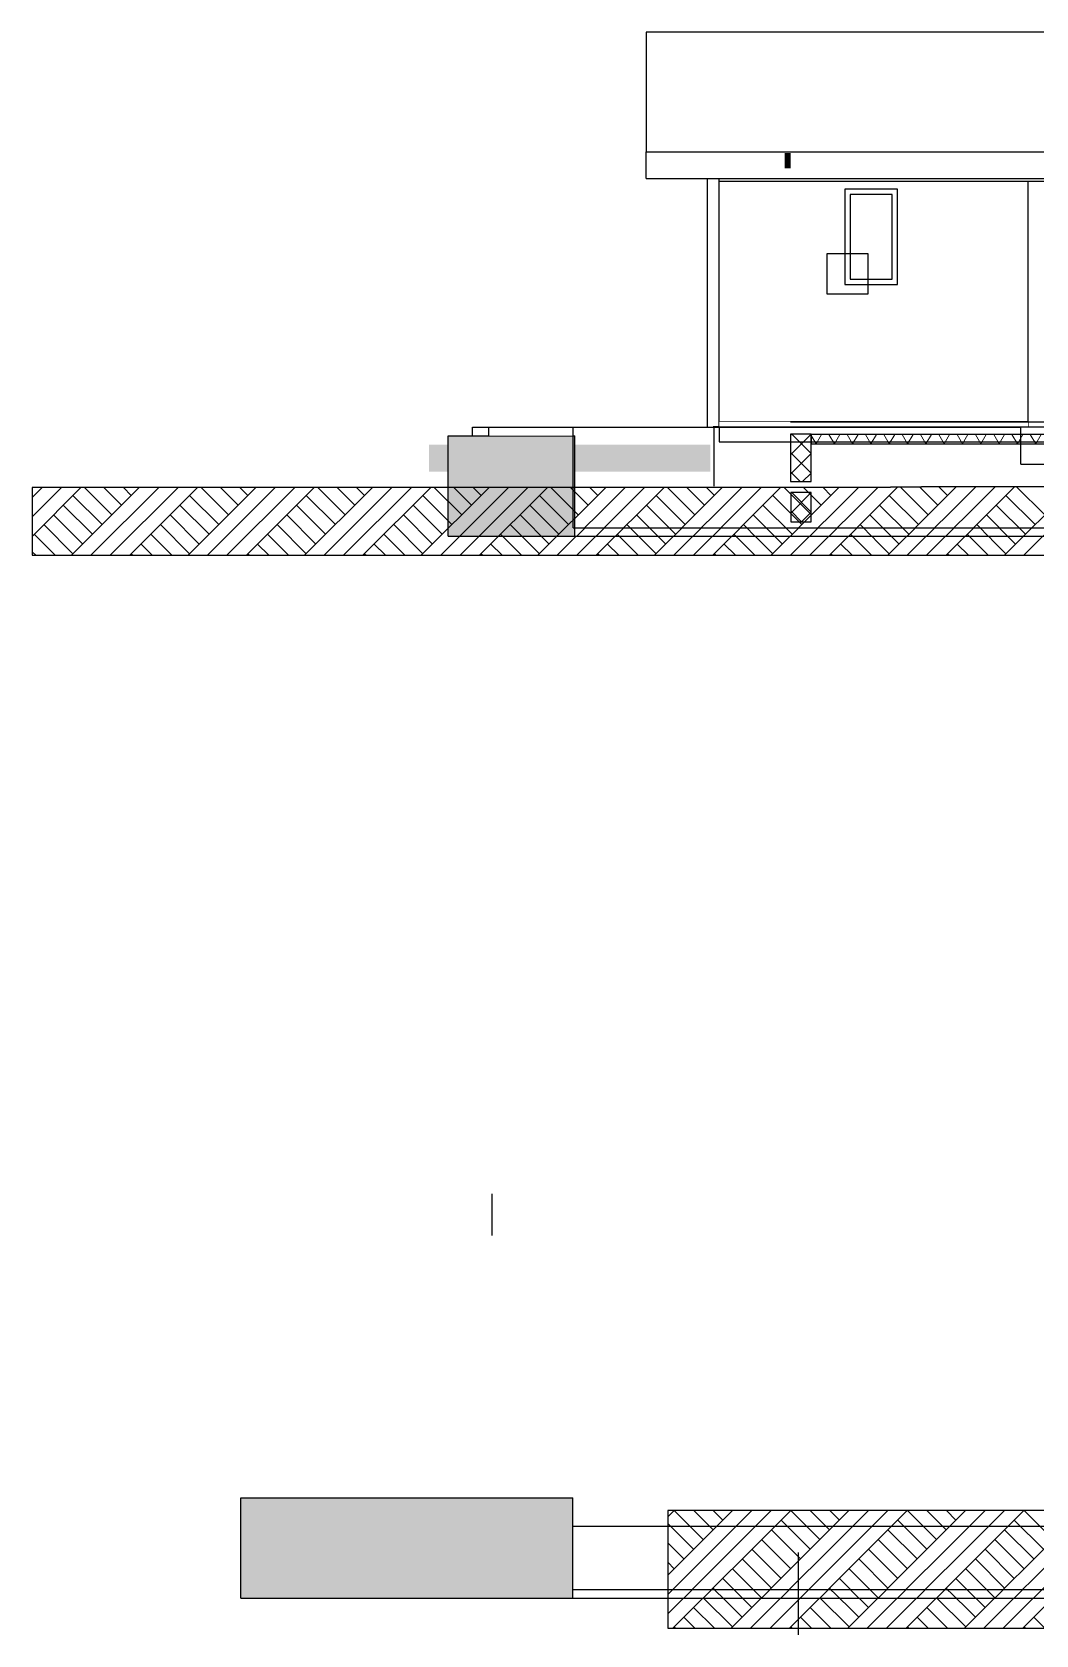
# Model space of a CAD drawing. Header units: millimetres. Extents: x -242231 to 419123, y -2399 to 525285.
# Drawn here: x -232766 to -223271, y 14986 to 30155 of the extents above; entities that cross this region are included whole.
import ezdxf

# ---------------------------------------------------------------- set-up
doc = ezdxf.new("R2010")
doc.units = ezdxf.units.MM
doc.set_wipeout_variables(frame=1)
doc.linetypes.add('Wipeout_Contour', pattern=[1000, 0, -1000])
for name, color, linetype in [('2D lines', 7, 'Continuous'), ('Marker - Section', 7, 'Continuous'), ('Slabs', 7, 'Continuous')]:
    doc.layers.add(name, color=color, linetype=linetype)

msp = doc.modelspace()

# ---------------------------------------------------------------- linework, layer by layer
at = {"linetype": 'Continuous'}
for p, q in [((-225248.103, 28055.227), (-225248.103, 27678.795)), ((-225248.103, 27678.795), (-224858.065, 27678.795)), ((-223345.308, 26467.467), (-226266.434, 26467.467)), ((-228831.077, 25384.267), (-228831.077, 26334.267)), ((-232766.233, 25844.967), (-232766.233, 25203.363)), ((-232766.233, 25203.363), (-208014.184, 25203.363))]:
    msp.add_line(p, q, dxfattribs=at)
at = {"color": 251, "linetype": 'Continuous', "lineweight": 15}
for p, q in [((-232766.233, 25382.775), (-232304.041, 25844.967)), ((-232766.233, 25566.623), (-232487.889, 25844.967)), ((-232766.233, 25750.471), (-232671.737, 25844.967)), ((-232394.102, 25203.363), (-231752.498, 25844.967)), ((-232011.533, 25585.932), (-232270.568, 25844.967)), ((-232210.254, 25203.363), (-231568.65, 25844.967)), ((-231919.609, 25677.856), (-232086.721, 25844.967)), ((-232026.406, 25203.363), (-231384.803, 25844.967)), ((-231827.685, 25769.78), (-231902.873, 25844.967)), ((-231842.558, 25203.363), (-231200.955, 25844.967)), ((-231291.015, 25203.363), (-230649.411, 25844.967)), ((-230908.447, 25585.932), (-231167.482, 25844.967)), ((-231107.167, 25203.363), (-230465.564, 25844.967)), ((-230816.523, 25677.856), (-230983.634, 25844.967)), ((-230923.32, 25203.363), (-230281.716, 25844.967)), ((-230724.599, 25769.78), (-230799.786, 25844.967)), ((-230739.472, 25203.363), (-230097.868, 25844.967)), ((-230187.929, 25203.363), (-229546.325, 25844.967)), ((-229805.36, 25585.932), (-230064.395, 25844.967)), ((-230004.081, 25203.363), (-229362.477, 25844.967)), ((-229713.436, 25677.856), (-229880.548, 25844.967)), ((-229820.233, 25203.363), (-229178.629, 25844.967)), ((-229621.512, 25769.78), (-229696.7, 25844.967)), ((-229636.385, 25203.363), (-228994.782, 25844.967)), ((-229084.842, 25203.363), (-228443.238, 25844.967)), ((-228702.274, 25585.932), (-228961.309, 25844.967)), ((-228900.994, 25203.363), (-228259.391, 25844.967)), ((-228610.35, 25677.856), (-228777.461, 25844.967)), ((-228717.146, 25203.363), (-228075.543, 25844.967)), ((-228518.426, 25769.78), (-228593.613, 25844.967)), ((-228533.299, 25203.363), (-227891.695, 25844.967)), ((-232195.381, 25402.084), (-232471.153, 25677.856)), ((-232103.457, 25494.008), (-232379.229, 25769.78)), ((-231092.294, 25402.084), (-231368.066, 25677.856)), ((-231000.371, 25494.008), (-231276.142, 25769.78)), ((-229989.208, 25402.084), (-230264.98, 25677.856)), ((-229897.284, 25494.008), (-230173.056, 25769.78)), ((-228886.121, 25402.084), (-229161.893, 25677.856)), ((-228794.198, 25494.008), (-229069.969, 25769.78)), ((-227783.035, 25402.084), (-228058.806, 25677.856)), ((-232379.229, 25218.236), (-232655, 25494.008)), ((-232287.305, 25310.16), (-232563.077, 25585.932)), ((-231276.142, 25218.236), (-231551.914, 25494.008)), ((-231184.218, 25310.16), (-231459.99, 25585.932)), ((-230173.056, 25218.236), (-230448.827, 25494.008)), ((-230081.132, 25310.16), (-230356.903, 25585.932)), ((-229069.969, 25218.236), (-229345.741, 25494.008)), ((-228978.045, 25310.16), (-229253.817, 25585.932)), ((-227966.883, 25218.236), (-228242.654, 25494.008)), ((-227874.959, 25310.16), (-228150.73, 25585.932)), ((-232548.204, 25203.363), (-232746.924, 25402.084)), ((-231445.117, 25203.363), (-231643.838, 25402.084)), ((-230342.031, 25203.363), (-230540.751, 25402.084)), ((-229238.944, 25203.363), (-229437.665, 25402.084)), ((-228135.857, 25203.363), (-228334.578, 25402.084)), ((-232732.051, 25203.363), (-232766.233, 25237.545)), ((-231812.813, 25203.363), (-231827.685, 25218.236)), ((-231628.965, 25203.363), (-231735.762, 25310.16)), ((-230709.726, 25203.363), (-230724.599, 25218.236)), ((-230525.878, 25203.363), (-230632.675, 25310.16)), ((-229606.64, 25203.363), (-229621.512, 25218.236)), ((-229422.792, 25203.363), (-229529.589, 25310.16)), ((-228503.553, 25203.363), (-228518.426, 25218.236)), ((-228319.705, 25203.363), (-228426.502, 25310.16)), ((-227400.466, 25203.363), (-227415.339, 25218.236)), ((-226297.38, 25203.363), (-226312.253, 25218.236)), ((-225194.293, 25203.363), (-225209.166, 25218.236)), ((-224091.207, 25203.363), (-224106.08, 25218.236))]:
    msp.add_line(p, q, dxfattribs=at)
at = {"layer": '2D lines', "linetype": 'Continuous'}
msp.add_line((-228414.415, 18766.342), (-228414.415, 19162.202), dxfattribs=at)
at = {"layer": 'Marker - Section', "color": 251, "linetype": 'Continuous', "lineweight": 25}
for p, q in [((-226753.326, 16104.213), (-226693.524, 16164.015)), ((-226753.326, 15552.67), (-226141.981, 16164.015)), ((-226416.867, 15889.128), (-226691.754, 16164.015)), ((-226324.944, 15981.052), (-226507.906, 16164.015)), ((-226233.02, 16072.976), (-226324.058, 16164.015)), ((-225313.781, 15889.128), (-225588.667, 16164.015)), ((-225221.857, 15981.052), (-225404.82, 16164.015)), ((-225129.933, 16072.976), (-225220.972, 16164.015)), ((-224210.694, 15889.128), (-224485.581, 16164.015)), ((-224118.771, 15981.052), (-224301.733, 16164.015)), ((-224026.847, 16072.976), (-224117.885, 16164.015)), ((-223107.608, 15889.128), (-223382.494, 16164.015)), ((-226508.791, 15797.204), (-226753.326, 16041.739)), ((-225497.629, 15705.28), (-225773.4, 15981.052)), ((-225405.705, 15797.204), (-225681.476, 16072.976)), ((-224394.542, 15705.28), (-224670.314, 15981.052)), ((-224302.618, 15797.204), (-224578.39, 16072.976)), ((-223291.456, 15705.28), (-223567.227, 15981.052)), ((-223199.532, 15797.204), (-223475.303, 16072.976)), ((-226600.715, 15705.28), (-226753.326, 15857.891)), ((-225681.476, 15521.433), (-225957.248, 15797.204)), ((-225589.553, 15613.356), (-225865.324, 15889.128)), ((-224578.39, 15521.433), (-224854.162, 15797.204)), ((-224486.466, 15613.356), (-224762.238, 15889.128)), ((-223475.303, 15521.433), (-223751.075, 15797.204)), ((-223383.38, 15613.356), (-223659.151, 15889.128)), ((-226692.639, 15613.356), (-226753.326, 15674.043)), ((-226312.38, 15049.25), (-226508.791, 15245.661)), ((-225209.294, 15049.25), (-225405.705, 15245.661)), ((-224106.207, 15049.25), (-224302.618, 15245.661)), ((-226680.076, 15049.25), (-226692.639, 15061.813)), ((-226496.228, 15049.25), (-226600.715, 15153.737)), ((-225576.989, 15049.25), (-225589.553, 15061.813)), ((-225393.142, 15049.25), (-225497.629, 15153.737)), ((-224473.903, 15049.25), (-224486.466, 15061.813)), ((-224290.055, 15049.25), (-224394.542, 15153.737)), ((-223370.816, 15049.25), (-223383.38, 15061.813)), ((-223186.968, 15049.25), (-223291.456, 15153.737))]:
    msp.add_line(p, q, dxfattribs=at)
at = {"layer": 'Marker - Section', "linetype": 'Continuous'}
for p, q in [((-219546.089, 16164.015), (-226753.326, 16164.015)), ((-226753.326, 15049.25), (-211838.132, 15049.25))]:
    msp.add_line(p, q, dxfattribs=at)
at = {"layer": 'Slabs', "linetype": 'Continuous'}
for p, q in [((-230792.343, 16284.899), (-227649.569, 16284.899)), ((-230792.343, 15334.899), (-230792.343, 16284.899)), ((-227649.569, 16014.95), (-219555.173, 16014.95))]:
    msp.add_line(p, q, dxfattribs=at)

# ---------------------------------------------------------------- wipeouts: each hides what was drawn before it
at = {"color": 254, "linetype": 'Wipeout_Contour', "lineweight": 0, "ltscale": 9108.782366}
msp.add_wipeout([(-224629.084, 27817.467), (-224629.084, 28617.467), (-225029.084, 28617.467), (-225029.084, 27817.467)], dxfattribs=at)
at = {"color": 254, "linetype": 'Wipeout_Contour', "lineweight": 0, "ltscale": 20482.974726}
msp.add_wipeout([(-228444.369, 26414.317), (-228600.557, 26414.311), (-228600.557, 26334.267), (-228444.369, 26334.267)], dxfattribs=at)
at = {"color": 254, "linetype": 'Wipeout_Contour', "lineweight": 0, "ltscale": 40353.634033}
msp.add_wipeout([(-227633.792, 25384.267), (-218170.911, 25384.267), (-218170.911, 26214.311), (-218171.105, 26214.311), (-218171.105, 26064.317), (-218171.136, 26064.317), (-218171.136, 25464.317), (-227633.792, 25464.317)], dxfattribs=at)
at = {"color": 254, "linetype": 'Wipeout_Contour', "lineweight": 0, "ltscale": 26516.703846}
msp.add_wipeout([(-227649.569, 15334.899), (-221581.759, 15334.899), (-221581.759, 15414.95), (-227649.569, 15414.95)], dxfattribs=at).dxf.layer = 'Slabs'

# ---------------------------------------------------------------- next in the draw order: hatches: boundary and pattern name
at = {"linetype": 'Continuous', "lineweight": 0}
for points in [[(-226350.859, 25995.418), (-229012.03, 25995.418), (-229012.03, 26249.338), (-226350.859, 26249.338)], [(-227633.792, 25384.267), (-227633.792, 26334.267), (-228831.077, 26334.267), (-228831.077, 25384.267)]]:
    msp.add_hatch(color=255, dxfattribs=at).paths.add_polyline_path(points, flags=0)
at = {"layer": 'Slabs', "linetype": 'Continuous', "lineweight": 0}
msp.add_hatch(color=255, dxfattribs=at).paths.add_polyline_path([(-227649.569, 15334.899), (-227649.569, 16284.899), (-230792.343, 16284.899), (-230792.343, 15334.899)], flags=0)

# ---------------------------------------------------------------- next in the draw order: linework, layer by layer
at = {"linetype": 'Continuous'}
for p, q in [((-228600.557, 26414.311), (-228444.369, 26414.311)), ((-228600.557, 26334.267), (-228600.557, 26414.311)), ((-228831.077, 26334.267), (-227633.792, 26334.267)), ((-227633.792, 25384.267), (-227633.792, 26334.267)), ((-226266.434, 26275.586), (-218171.105, 26275.586)), ((-225396.662, 26258.034), (-220403.206, 26258.034)), ((-223412.054, 26064.317), (-218171.105, 26064.317)), ((-224646.798, 25844.967), (-232766.233, 25844.967)), ((-225591.045, 25900.541), (-225396.357, 25900.541)), ((-225590.619, 25796.163), (-225590.619, 25520.719)), ((-225395.931, 25796.163), (-225590.619, 25796.163)), ((-225395.931, 25520.719), (-225395.931, 25796.163)), ((-224352.745, 25847.461), (-224646.798, 25847.461)), ((-224646.798, 25847.461), (-224646.798, 25844.967)), ((-219448.92, 25852.004), (-224352.745, 25852.004)), ((-224352.745, 25852.004), (-224352.745, 25847.461)), ((-225590.619, 25520.719), (-225395.931, 25520.719)), ((-228831.077, 25384.267), (-227633.792, 25384.267)), ((-227649.11, 25464.317), (-218171.136, 25464.317)), ((-227633.792, 25384.267), (-218170.911, 25384.267))]:
    msp.add_line(p, q, dxfattribs=at)
at = {"color": 1, "linetype": 'Continuous', "lineweight": 0}
msp.add_line((-225350.802, 26258.034), (-225396.662, 26337.466), dxfattribs=at)
at = {"color": 42, "linetype": 'Continuous', "lineweight": 18}
for p, q in [((-225591.045, 26176.146), (-225396.357, 25981.458)), ((-225396.357, 26165.306), (-225591.045, 25970.618)), ((-225591.045, 25992.298), (-225499.287, 25900.541)), ((-225396.357, 25981.458), (-225477.274, 25900.541)), ((-225395.931, 25796.163), (-225590.619, 25601.475)), ((-225579.778, 25796.163), (-225590.619, 25785.323)), ((-225579.778, 25796.163), (-225395.931, 25612.315)), ((-225590.619, 25623.156), (-225488.182, 25520.719)), ((-225395.931, 25612.315), (-225487.527, 25520.719))]:
    msp.add_line(p, q, dxfattribs=at)
at = {"color": 251, "linetype": 'Continuous', "lineweight": 15}
for p, q in [((-227981.755, 25203.363), (-227340.152, 25844.967)), ((-227599.187, 25585.932), (-227858.222, 25844.967)), ((-227797.908, 25203.363), (-227156.304, 25844.967)), ((-227507.263, 25677.856), (-227674.375, 25844.967)), ((-227614.06, 25203.363), (-226972.456, 25844.967)), ((-227415.339, 25769.78), (-227490.527, 25844.967)), ((-227430.212, 25203.363), (-226788.609, 25844.967)), ((-226878.669, 25203.363), (-226237.065, 25844.967)), ((-226496.101, 25585.932), (-226755.136, 25844.967)), ((-226694.821, 25203.363), (-226053.218, 25844.967)), ((-226404.177, 25677.856), (-226571.288, 25844.967)), ((-226510.973, 25203.363), (-225869.37, 25844.967)), ((-226312.253, 25769.78), (-226387.44, 25844.967)), ((-226327.126, 25203.363), (-225685.522, 25844.967)), ((-225775.582, 25203.363), (-225133.979, 25844.967)), ((-225393.014, 25585.932), (-225652.049, 25844.967)), ((-225591.735, 25203.363), (-224950.131, 25844.967)), ((-225301.09, 25677.856), (-225468.201, 25844.967)), ((-225407.887, 25203.363), (-224766.283, 25844.967)), ((-225209.166, 25769.78), (-225284.354, 25844.967)), ((-225224.039, 25203.363), (-224579.941, 25847.461)), ((-224672.496, 25203.363), (-224023.855, 25852.004)), ((-224289.927, 25585.932), (-224551.457, 25847.461)), ((-224488.648, 25203.363), (-223840.007, 25852.004)), ((-224198.004, 25677.856), (-224367.609, 25847.461)), ((-224304.8, 25203.363), (-223656.16, 25852.004)), ((-224106.08, 25769.78), (-224188.304, 25852.004)), ((-224120.953, 25203.363), (-223472.312, 25852.004)), ((-223569.409, 25203.363), (-222920.769, 25852.004)), ((-223186.841, 25585.932), (-223452.913, 25852.004)), ((-223385.562, 25203.363), (-222736.921, 25852.004)), ((-227691.111, 25494.008), (-227966.883, 25769.78)), ((-226679.948, 25402.084), (-226955.72, 25677.856)), ((-226588.024, 25494.008), (-226863.796, 25769.78)), ((-225576.862, 25402.084), (-225852.633, 25677.856)), ((-225484.938, 25494.008), (-225760.71, 25769.78)), ((-224473.775, 25402.084), (-224749.547, 25677.856)), ((-224381.851, 25494.008), (-224657.623, 25769.78)), ((-223370.689, 25402.084), (-223646.46, 25677.856)), ((-223278.765, 25494.008), (-223554.536, 25769.78)), ((-226863.796, 25218.236), (-227139.568, 25494.008)), ((-226771.872, 25310.16), (-227047.644, 25585.932)), ((-225760.71, 25218.236), (-226036.481, 25494.008)), ((-225668.786, 25310.16), (-225944.557, 25585.932)), ((-224657.623, 25218.236), (-224933.395, 25494.008)), ((-224565.699, 25310.16), (-224841.471, 25585.932)), ((-223554.536, 25218.236), (-223830.308, 25494.008)), ((-223462.613, 25310.16), (-223738.384, 25585.932)), ((-227032.771, 25203.363), (-227231.492, 25402.084)), ((-225929.684, 25203.363), (-226128.405, 25402.084)), ((-224826.598, 25203.363), (-225025.318, 25402.084)), ((-223723.511, 25203.363), (-223922.232, 25402.084)), ((-227216.619, 25203.363), (-227323.415, 25310.16)), ((-226113.532, 25203.363), (-226220.329, 25310.16)), ((-225010.446, 25203.363), (-225117.242, 25310.16)), ((-223907.359, 25203.363), (-224014.156, 25310.16))]:
    msp.add_line(p, q, dxfattribs=at)
at = {"layer": 'Marker - Section', "color": 251, "linetype": 'Continuous', "lineweight": 25}
for p, q in [((-226753.326, 15184.974), (-225774.285, 16164.015)), ((-226753.326, 15368.822), (-225958.133, 16164.015)), ((-226705.202, 15049.25), (-225590.438, 16164.015)), ((-226153.659, 15049.25), (-225038.894, 16164.015)), ((-225969.811, 15049.25), (-224855.047, 16164.015)), ((-225785.964, 15049.25), (-224671.199, 16164.015)), ((-225602.116, 15049.25), (-224487.351, 16164.015)), ((-225050.573, 15049.25), (-223935.808, 16164.015)), ((-224866.725, 15049.25), (-223751.96, 16164.015)), ((-224682.877, 15049.25), (-223568.112, 16164.015)), ((-224499.029, 15049.25), (-223384.265, 16164.015)), ((-223947.486, 15049.25), (-222832.721, 16164.015)), ((-223763.638, 15049.25), (-222648.874, 16164.015)), ((-223579.791, 15049.25), (-222465.026, 16164.015)), ((-223395.943, 15049.25), (-222281.178, 16164.015)), ((-225773.4, 15429.509), (-226049.172, 15705.28)), ((-224670.314, 15429.509), (-224946.085, 15705.28)), ((-223567.227, 15429.509), (-223842.999, 15705.28)), ((-225957.248, 15245.661), (-226233.02, 15521.433)), ((-225865.324, 15337.585), (-226141.096, 15613.356)), ((-224854.162, 15245.661), (-225129.933, 15521.433)), ((-224762.238, 15337.585), (-225038.009, 15613.356)), ((-223751.075, 15245.661), (-224026.847, 15521.433)), ((-223659.151, 15337.585), (-223934.923, 15613.356)), ((-226141.096, 15061.813), (-226416.867, 15337.585)), ((-226049.172, 15153.737), (-226324.944, 15429.509)), ((-225038.009, 15061.813), (-225313.781, 15337.585)), ((-224946.085, 15153.737), (-225221.857, 15429.509)), ((-223934.923, 15061.813), (-224210.694, 15337.585)), ((-223842.999, 15153.737), (-224118.771, 15429.509))]:
    msp.add_line(p, q, dxfattribs=at)
at = {"layer": 'Marker - Section', "linetype": 'Continuous'}
msp.add_line((-226753.326, 16164.015), (-226753.326, 15049.25), dxfattribs=at)
at = {"layer": 'Slabs', "linetype": 'Continuous'}
for p, q in [((-227649.569, 15334.899), (-227649.569, 16284.899)), ((-227649.569, 15414.95), (-227649.569, 16014.95)), ((-225515.119, 14986.295), (-225515.119, 15766.295)), ((-230792.343, 15334.899), (-227649.569, 15334.899)), ((-227649.569, 15414.95), (-219555.166, 15414.95)), ((-227649.569, 15334.899), (-221581.759, 15334.899))]:
    msp.add_line(p, q, dxfattribs=at)

# ---------------------------------------------------------------- next in the draw order: wipeouts: each hides what was drawn before it
at = {"color": 254, "linetype": 'Wipeout_Contour', "lineweight": 0, "ltscale": 13272.611028}
msp.add_wipeout([(-226376.434, 26414.317), (-226266.434, 26414.317), (-226266.434, 28768.784), (-226376.434, 28768.784)], dxfattribs=at)
at = {"color": 254, "linetype": 'Wipeout_Contour', "lineweight": 0, "ltscale": 4808.708759}
msp.add_wipeout([(-223345.308, 26414.317), (-223235.308, 26414.317), (-223235.308, 28741.739), (-223345.308, 28741.739)], dxfattribs=at)
at = {"color": 254, "linetype": 'Wipeout_Contour', "lineweight": 0, "ltscale": 15607.938568}
msp.add_wipeout([(-224629.084, 28617.467), (-224579.084, 28617.467), (-224579.084, 28667.467), (-225079.084, 28667.467), (-225079.084, 28617.467), (-225029.084, 28617.467)], dxfattribs=at)

# ---------------------------------------------------------------- next in the draw order: linework, layer by layer
at = {"linetype": 'Continuous'}
for p, q in [((-226376.434, 26414.317), (-226376.434, 28768.784)), ((-226266.434, 26414.317), (-226266.434, 28741.739)), ((-223345.308, 26414.317), (-223345.308, 28741.739))]:
    msp.add_line(p, q, dxfattribs=at)

# ---------------------------------------------------------------- next in the draw order: wipeouts: each hides what was drawn before it
at = {"color": 254, "linetype": 'Wipeout_Contour', "lineweight": 0, "ltscale": 9688.334752}
msp.add_wipeout([(-225029.084, 28617.467), (-225079.084, 28617.467), (-225079.084, 27817.467), (-225029.084, 27817.467)], dxfattribs=at)
at = {"color": 254, "linetype": 'Wipeout_Contour', "lineweight": 0, "ltscale": 18580.521221}
msp.add_wipeout([(-228444.369, 26334.267), (-227649.11, 26334.267), (-227649.11, 26414.317), (-228444.369, 26414.317)], dxfattribs=at)

# ---------------------------------------------------------------- next in the draw order: linework, layer by layer
at = {"linetype": 'Continuous'}
for p, q in [((-224858.065, 28055.227), (-225248.103, 28055.227)), ((-228444.369, 26414.317), (-227649.11, 26414.317)), ((-228444.369, 26334.267), (-228444.369, 26414.317)), ((-227649.11, 25464.317), (-227649.11, 26414.317))]:
    msp.add_line(p, q, dxfattribs=at)

# ---------------------------------------------------------------- next in the draw order: wipeouts: each hides what was drawn before it
at = {"color": 254, "linetype": 'Wipeout_Contour', "lineweight": 0, "ltscale": 11755.869105}
msp.add_wipeout([(-225029.084, 27817.467), (-225079.084, 27817.467), (-225079.084, 27767.467), (-224579.084, 27767.467), (-224579.084, 27817.467), (-224629.084, 27817.467)], dxfattribs=at)
at = {"color": 254, "linetype": 'Wipeout_Contour', "lineweight": 0, "ltscale": 5917.893715}
msp.add_wipeout([(-223345.308, 26414.317), (-223345.308, 26467.467), (-226266.434, 26467.467), (-226266.434, 26414.317), (-223412.054, 26414.317)], dxfattribs=at)

# ---------------------------------------------------------------- next in the draw order: linework, layer by layer
at = {"linetype": 'Continuous'}
for p, q in [((-225079.084, 28667.467), (-225079.084, 27767.467)), ((-225029.084, 28617.467), (-225029.084, 27817.467)), ((-224858.065, 27678.795), (-224858.065, 28055.227)), ((-227649.11, 26414.317), (-223412.054, 26414.317)), ((-226266.434, 26417.566), (-226324.354, 26417.566)), ((-226316.844, 26413.495), (-226316.844, 25856.963)), ((-218171.105, 26414.317), (-226266.434, 26414.317)), ((-226266.434, 26414.317), (-226266.434, 26275.586)), ((-225591.045, 26467.467), (-220757.83, 26467.467)), ((-223412.054, 26064.317), (-223412.054, 26414.317)), ((-225591.045, 26349.153), (-225591.045, 25900.541)), ((-225396.357, 26349.153), (-225591.045, 26349.153)), ((-225396.662, 26347.467), (-225396.662, 26258.034)), ((-220403.206, 26347.467), (-225396.662, 26347.467)), ((-225396.357, 25900.541), (-225396.357, 26349.153))]:
    msp.add_line(p, q, dxfattribs=at)
at = {"color": 42, "linetype": 'Continuous', "lineweight": 18}
for p, q in [((-225396.357, 26349.153), (-225591.045, 26154.465)), ((-225580.204, 26349.153), (-225591.045, 26338.313)), ((-225580.204, 26349.153), (-225396.357, 26165.306))]:
    msp.add_line(p, q, dxfattribs=at)
at = {"color": 1, "linetype": 'Continuous', "lineweight": 0}
for p, q in [((-225350.802, 26258.034), (-225299.168, 26347.467)), ((-225177.597, 26258.034), (-225229.231, 26347.467)), ((-225177.597, 26258.034), (-225125.963, 26347.467)), ((-225004.392, 26258.034), (-225056.026, 26347.467)), ((-225004.392, 26258.034), (-224952.758, 26347.467)), ((-224831.187, 26258.034), (-224882.821, 26347.467)), ((-224831.187, 26258.034), (-224779.553, 26347.467)), ((-224657.982, 26258.034), (-224709.615, 26347.467)), ((-224657.982, 26258.034), (-224606.348, 26347.467)), ((-224484.776, 26258.034), (-224536.41, 26347.467)), ((-224484.776, 26258.034), (-224433.142, 26347.467)), ((-224311.571, 26258.034), (-224363.205, 26347.467)), ((-224311.571, 26258.034), (-224259.937, 26347.467)), ((-224138.366, 26258.034), (-224190, 26347.467)), ((-224138.366, 26258.034), (-224086.732, 26347.467)), ((-223965.161, 26258.034), (-224016.795, 26347.467)), ((-223965.161, 26258.034), (-223913.527, 26347.467)), ((-223791.956, 26258.034), (-223843.59, 26347.467)), ((-223791.956, 26258.034), (-223740.322, 26347.467)), ((-223618.751, 26258.034), (-223670.385, 26347.467)), ((-223618.751, 26258.034), (-223567.117, 26347.467)), ((-223445.546, 26258.034), (-223497.18, 26347.467)), ((-223445.546, 26258.034), (-223393.912, 26347.467)), ((-223272.341, 26258.034), (-223323.975, 26347.467)), ((-223272.341, 26258.034), (-223220.707, 26347.467))]:
    msp.add_line(p, q, dxfattribs=at)

# ---------------------------------------------------------------- next in the draw order: wipeouts: each hides what was drawn before it
at = {"color": 254, "linetype": 'Wipeout_Contour', "lineweight": 0, "ltscale": 8540.617362}
msp.add_wipeout([(-224629.084, 27817.467), (-224579.084, 27817.467), (-224579.084, 28617.467), (-224629.084, 28617.467)], dxfattribs=at)

# ---------------------------------------------------------------- next in the draw order: linework, layer by layer
at = {"linetype": 'Continuous'}
for p, q in [((-224579.084, 28667.467), (-225079.084, 28667.467)), ((-224629.084, 28617.467), (-225029.084, 28617.467)), ((-224629.084, 27817.467), (-224629.084, 28617.467)), ((-224579.084, 27767.467), (-224579.084, 28667.467)), ((-225079.084, 27767.467), (-224579.084, 27767.467)), ((-225029.084, 27817.467), (-224629.084, 27817.467))]:
    msp.add_line(p, q, dxfattribs=at)

# ---------------------------------------------------------------- next in the draw order: wipeouts: each hides what was drawn before it
at = {"color": 254, "linetype": 'Wipeout_Contour', "lineweight": 0, "ltscale": 24292.430614}
msp.add_wipeout([(-220572.269, 28741.739), (-220572.269, 28962.749), (-221178.256, 28765.851), (-221186.068, 28789.893), (-221250.982, 28768.784), (-226266.436, 28768.784), (-226266.436, 28741.739)], dxfattribs=at)

# ---------------------------------------------------------------- next in the draw order: linework, layer by layer
at = {"linetype": 'Continuous'}
for p, q in [((-226266.436, 28741.739), (-226266.436, 28768.784)), ((-220572.269, 28741.739), (-226266.436, 28741.739))]:
    msp.add_line(p, q, dxfattribs=at)

# ---------------------------------------------------------------- next in the draw order: wipeouts: each hides what was drawn before it
at = {"color": 254, "linetype": 'Wipeout_Contour', "lineweight": 0, "ltscale": 33691.081772}
msp.add_wipeout([(-219240.377, 29674.638), (-219117.689, 29714.001), (-217760.718, 30154.907), (-226956.216, 30154.907), (-226956.216, 29020.808), (-221251.118, 29020.808), (-221088.109, 29073.772)], dxfattribs=at)

# ---------------------------------------------------------------- next in the draw order: linework, layer by layer
at = {"linetype": 'Continuous'}
msp.add_line((-217760.718, 30154.907), (-226956.216, 30154.907), dxfattribs=at)

# ---------------------------------------------------------------- next in the draw order: wipeouts: each hides what was drawn before it
at = {"color": 254, "linetype": 'Wipeout_Contour', "lineweight": 0, "ltscale": 21745.379546}
msp.add_wipeout([(-226956.216, 28768.784), (-221250.982, 28768.784), (-221250.982, 28989.678), (-221260.143, 29017.875), (-221251.118, 29020.808), (-226956.216, 29020.808)], dxfattribs=at)

# ---------------------------------------------------------------- next in the draw order: hatches: boundary and pattern name
at = {"linetype": 'Continuous', "lineweight": 0}
msp.add_hatch(color=255, dxfattribs=at).paths.add_polyline_path([(-225647.068, 28865.609), (-225590.157, 28865.609), (-225590.157, 29011.084), (-225647.068, 29011.084)], flags=0)

# ---------------------------------------------------------------- next in the draw order: linework, layer by layer
at = {"linetype": 'Continuous'}
for p, q in [((-226956.216, 30154.907), (-226956.216, 29020.808)), ((-226956.216, 29020.808), (-221251.118, 29020.808)), ((-226956.216, 28768.784), (-226956.216, 29020.808)), ((-226956.216, 28768.784), (-221250.982, 28768.784))]:
    msp.add_line(p, q, dxfattribs=at)

doc.saveas('drawing.dxf')
